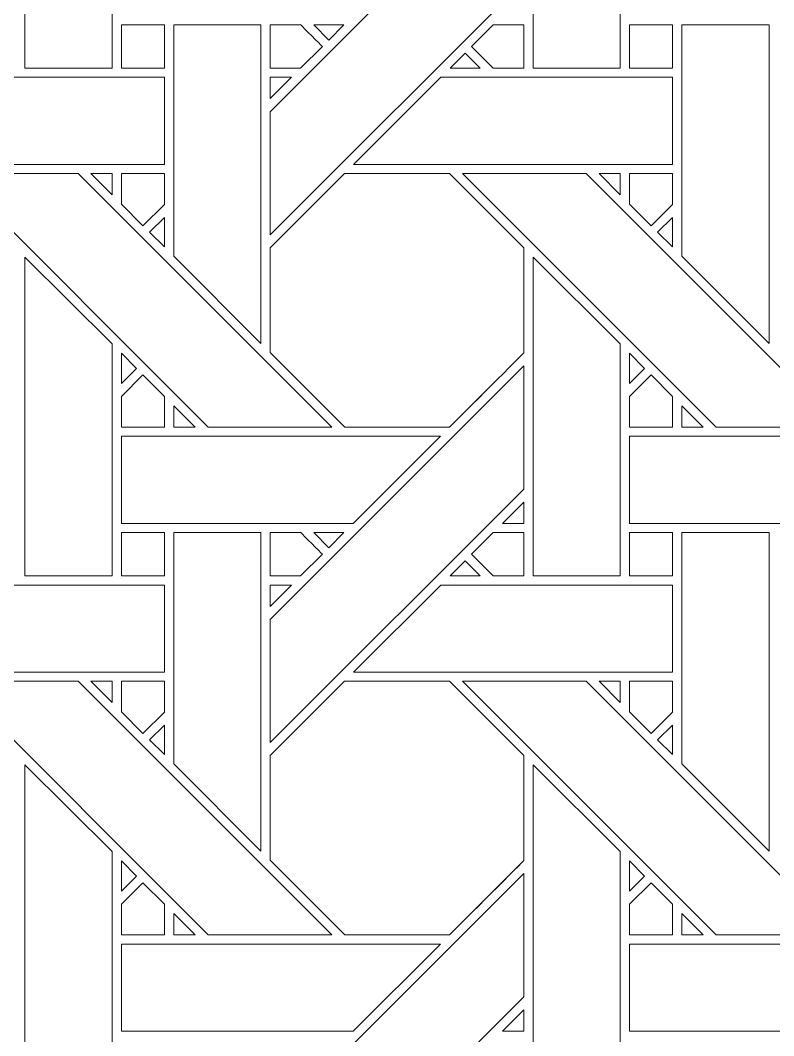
# Model space of a CAD drawing. Header units: inches. Extents: x 3.4 to 21.4, y 0.1 to 18.1.
# Drawn here: x 14.051 to 15.458, y 4.4 to 6.298 of the extents above; entities that cross this region are included whole.
import ezdxf

# ---------------------------------------------------------------- set-up
doc = ezdxf.new("R2010")
doc.units = ezdxf.units.IN
doc.header["$MEASUREMENT"] = 0
doc.layers.add('Design', color=7, linetype='Continuous', lineweight=0)

msp = doc.modelspace()

# ---------------------------------------------------------------- linework, layer by layer
at = {"layer": 'Design'}
for points, knots in [([(12.3829, 18.0948), (7.4123, 18.0948), (3.3829, 14.0653), (3.3829, 9.0948), (3.3829, 4.1242), (7.4123, 0.0948), (12.3829, 0.0948), (17.3534, 0.0948), (21.3829, 4.1242), (21.3829, 9.0948), (21.3829, 14.0653), (17.3534, 18.0948), (12.3829, 18.0948)], [0, 0, 0, 0, 1, 1, 1, 2, 2, 2, 3, 3, 3, 4, 4, 4, 4]), ([(12.3829, 17.2202), (7.8953, 17.2202), (4.2574, 13.5823), (4.2574, 9.0948), (4.2574, 4.6072), (7.8953, 0.9693), (12.3829, 0.9693), (16.8704, 0.9693), (20.5083, 4.6072), (20.5083, 9.0948), (20.5083, 13.5823), (16.8704, 17.2202), (12.3829, 17.2202)], [0, 0, 0, 0, 1, 1, 1, 2, 2, 2, 3, 3, 3, 4, 4, 4, 4]), ([(14.2227, 6.6419), (14.2227, 6.6419), (14.2227, 6.2082), (14.2227, 6.2082), (14.2227, 6.2082), (14.0599, 6.2082), (14.0599, 6.2082), (14.0599, 6.2082), (14.0599, 6.8041), (14.0599, 6.8041), (14.0599, 6.8041), (14.2227, 6.6419), (14.2227, 6.6419)], [0, 0, 0, 0, 1, 1, 1, 2, 2, 2, 3, 3, 3, 4, 4, 4, 4]), ([(15.0087, 6.2082), (15.0087, 6.2082), (15.0087, 6.8041), (15.0087, 6.8041), (15.0087, 6.8041), (15.1714, 6.6419), (15.1714, 6.6419), (15.1714, 6.6419), (15.1714, 6.2082), (15.1714, 6.2082), (15.1714, 6.2082), (15.0087, 6.2082), (15.0087, 6.2082)], [0, 0, 0, 0, 1, 1, 1, 2, 2, 2, 3, 3, 3, 4, 4, 4, 4]), ([(14.5179, 6.1269), (14.5179, 6.1269), (14.9915, 6.6005), (14.9915, 6.6005), (14.9915, 6.6005), (14.9915, 6.3705), (14.9915, 6.3705), (14.9915, 6.3705), (14.5179, 5.8968), (14.5179, 5.8968), (14.5179, 5.8968), (14.5179, 6.1269), (14.5179, 6.1269)], [0, 0, 0, 0, 1, 1, 1, 2, 2, 2, 3, 3, 3, 4, 4, 4, 4]), ([(14.24, 6.289), (14.24, 6.289), (14.3203, 6.289), (14.3203, 6.289), (14.3203, 6.289), (14.3203, 6.2082), (14.3203, 6.2082), (14.3203, 6.2082), (14.24, 6.2082), (14.24, 6.2082), (14.24, 6.2082), (14.24, 6.289), (14.24, 6.289)], [0, 0, 0, 0, 1, 1, 1, 2, 2, 2, 3, 3, 3, 4, 4, 4, 4]), ([(14.24, 6.2082), (14.24, 6.2082), (14.24, 6.289), (14.24, 6.289), (14.24, 6.289), (14.3203, 6.289), (14.3203, 6.289), (14.3203, 6.289), (14.3203, 6.2082), (14.3203, 6.2082), (14.3203, 6.2082), (14.24, 6.2082), (14.24, 6.2082)], [0, 0, 0, 0, 1, 1, 1, 2, 2, 2, 3, 3, 3, 4, 4, 4, 4]), ([(14.5007, 6.289), (14.5007, 6.289), (14.5007, 5.6939), (14.5007, 5.6939), (14.5007, 5.6939), (14.3378, 5.8568), (14.3378, 5.8568), (14.3378, 5.8568), (14.3378, 6.289), (14.3378, 6.289), (14.3378, 6.289), (14.5007, 6.289), (14.5007, 6.289)], [0, 0, 0, 0, 1, 1, 1, 2, 2, 2, 3, 3, 3, 4, 4, 4, 4]), ([(14.5749, 6.289), (14.5801, 6.2839), (14.6108, 6.2531), (14.6153, 6.2486), (14.6153, 6.2486), (14.5748, 6.2082), (14.5748, 6.2082), (14.5748, 6.2082), (14.5179, 6.2082), (14.5179, 6.2082), (14.5179, 6.2082), (14.5179, 6.289), (14.5179, 6.289), (14.5179, 6.289), (14.5749, 6.289), (14.5749, 6.289)], [0, 0, 0, 0, 1, 1, 1, 2, 2, 2, 3, 3, 3, 4, 4, 4, 5, 5, 5, 5]), ([(14.5179, 6.2082), (14.5179, 6.2082), (14.5179, 6.289), (14.5179, 6.289), (14.5179, 6.289), (14.5749, 6.289), (14.5749, 6.289), (14.5803, 6.2837), (14.6111, 6.2528), (14.6153, 6.2486), (14.6153, 6.2486), (14.5748, 6.2082), (14.5748, 6.2082), (14.5748, 6.2082), (14.5179, 6.2082), (14.5179, 6.2082)], [0, 0, 0, 0, 1, 1, 1, 2, 2, 2, 3, 3, 3, 4, 4, 4, 5, 5, 5, 5]), ([(14.5993, 6.289), (14.5993, 6.289), (14.6557, 6.289), (14.6557, 6.289), (14.6557, 6.289), (14.6275, 6.2608), (14.6275, 6.2608), (14.6275, 6.2608), (14.5993, 6.289), (14.5993, 6.289)], [0, 0, 0, 0, 1, 1, 1, 2, 2, 2, 3, 3, 3, 3]), ([(14.9344, 6.2082), (14.9344, 6.2082), (14.8941, 6.2486), (14.8941, 6.2486), (14.8941, 6.2486), (14.9345, 6.289), (14.9345, 6.289), (14.9345, 6.289), (14.9915, 6.289), (14.9915, 6.289), (14.9915, 6.289), (14.9915, 6.2082), (14.9915, 6.2082), (14.9915, 6.2082), (14.9344, 6.2082), (14.9344, 6.2082)], [0, 0, 0, 0, 1, 1, 1, 2, 2, 2, 3, 3, 3, 4, 4, 4, 5, 5, 5, 5]), ([(14.8941, 6.2486), (14.8941, 6.2486), (14.9345, 6.289), (14.9345, 6.289), (14.9345, 6.289), (14.9915, 6.289), (14.9915, 6.289), (14.9915, 6.289), (14.9915, 6.2082), (14.9915, 6.2082), (14.9915, 6.2082), (14.9344, 6.2082), (14.9344, 6.2082), (14.9344, 6.2082), (14.8941, 6.2486), (14.8941, 6.2486)], [0, 0, 0, 0, 1, 1, 1, 2, 2, 2, 3, 3, 3, 4, 4, 4, 5, 5, 5, 5]), ([(15.1887, 6.289), (15.1887, 6.289), (15.269, 6.289), (15.269, 6.289), (15.269, 6.289), (15.269, 6.2082), (15.269, 6.2082), (15.269, 6.2082), (15.1887, 6.2082), (15.1887, 6.2082), (15.1887, 6.2082), (15.1887, 6.289), (15.1887, 6.289)], [0, 0, 0, 0, 1, 1, 1, 2, 2, 2, 3, 3, 3, 4, 4, 4, 4]), ([(15.1887, 6.2082), (15.1887, 6.2082), (15.1887, 6.289), (15.1887, 6.289), (15.1887, 6.289), (15.269, 6.289), (15.269, 6.289), (15.269, 6.289), (15.269, 6.2082), (15.269, 6.2082), (15.269, 6.2082), (15.1887, 6.2082), (15.1887, 6.2082)], [0, 0, 0, 0, 1, 1, 1, 2, 2, 2, 3, 3, 3, 4, 4, 4, 4]), ([(15.4494, 6.289), (15.4494, 6.289), (15.4494, 5.6939), (15.4494, 5.6939), (15.4494, 5.6939), (15.2865, 5.8568), (15.2865, 5.8568), (15.2865, 5.8568), (15.2865, 6.289), (15.2865, 6.289), (15.2865, 6.289), (15.4494, 6.289), (15.4494, 6.289)], [0, 0, 0, 0, 1, 1, 1, 2, 2, 2, 3, 3, 3, 4, 4, 4, 4]), ([(14.9102, 6.2082), (14.9102, 6.2082), (14.8537, 6.2082), (14.8537, 6.2082), (14.8537, 6.2082), (14.8819, 6.2365), (14.8819, 6.2365), (14.8819, 6.2365), (14.9102, 6.2082), (14.9102, 6.2082)], [0, 0, 0, 0, 1, 1, 1, 2, 2, 2, 3, 3, 3, 3]), ([(13.725, 6.0283), (13.725, 6.0283), (13.8878, 6.1911), (13.8878, 6.1911), (13.8878, 6.1911), (14.3203, 6.1911), (14.3203, 6.1911), (14.3203, 6.1911), (14.3203, 6.0283), (14.3203, 6.0283), (14.3203, 6.0283), (13.725, 6.0283), (13.725, 6.0283)], [0, 0, 0, 0, 1, 1, 1, 2, 2, 2, 3, 3, 3, 4, 4, 4, 4]), ([(14.5577, 6.1911), (14.5577, 6.1911), (14.5179, 6.1513), (14.5179, 6.1513), (14.5179, 6.1513), (14.5179, 6.1911), (14.5179, 6.1911), (14.5179, 6.1911), (14.5577, 6.1911), (14.5577, 6.1911)], [0, 0, 0, 0, 1, 1, 1, 2, 2, 2, 3, 3, 3, 3]), ([(14.6737, 6.0283), (14.6737, 6.0283), (14.8365, 6.1911), (14.8365, 6.1911), (14.8365, 6.1911), (15.269, 6.1911), (15.269, 6.1911), (15.269, 6.1911), (15.269, 6.0283), (15.269, 6.0283), (15.269, 6.0283), (14.6737, 6.0283), (14.6737, 6.0283)], [0, 0, 0, 0, 1, 1, 1, 2, 2, 2, 3, 3, 3, 4, 4, 4, 4]), ([(13.9283, 6.0112), (13.9283, 6.0112), (14.1592, 6.0112), (14.1592, 6.0112), (14.1592, 6.0112), (14.6329, 5.5375), (14.6329, 5.5375), (14.6329, 5.5375), (14.4018, 5.5375), (14.4018, 5.5375), (14.4018, 5.5375), (13.9283, 6.0112), (13.9283, 6.0112)], [0, 0, 0, 0, 1, 1, 1, 2, 2, 2, 3, 3, 3, 4, 4, 4, 4]), ([(14.2228, 6.0111), (14.2228, 6.0111), (14.2228, 5.9713), (14.2228, 5.9713), (14.2228, 5.9713), (14.1833, 6.0111), (14.1833, 6.0111), (14.1833, 6.0111), (14.2228, 6.0111), (14.2228, 6.0111)], [0, 0, 0, 0, 1, 1, 1, 2, 2, 2, 3, 3, 3, 3]), ([(14.3203, 6.0111), (14.3203, 6.0111), (14.3203, 5.9535), (14.3203, 5.9535), (14.3203, 5.9535), (14.2803, 5.9136), (14.2803, 5.9136), (14.2803, 5.9136), (14.24, 5.9539), (14.24, 5.9539), (14.24, 5.9539), (14.24, 6.0111), (14.24, 6.0111), (14.24, 6.0111), (14.3203, 6.0111), (14.3203, 6.0111)], [0, 0, 0, 0, 1, 1, 1, 2, 2, 2, 3, 3, 3, 4, 4, 4, 5, 5, 5, 5]), ([(14.2803, 5.9136), (14.2803, 5.9136), (14.24, 5.9539), (14.24, 5.9539), (14.24, 5.9539), (14.24, 6.0111), (14.24, 6.0111), (14.24, 6.0111), (14.3203, 6.0111), (14.3203, 6.0111), (14.3203, 6.0111), (14.3203, 5.9535), (14.3203, 5.9535), (14.3203, 5.9535), (14.2803, 5.9136), (14.2803, 5.9136)], [0, 0, 0, 0, 1, 1, 1, 2, 2, 2, 3, 3, 3, 4, 4, 4, 5, 5, 5, 5]), ([(14.6566, 6.0111), (14.6566, 6.0111), (14.8528, 6.0111), (14.8528, 6.0111), (14.8528, 6.0111), (14.9915, 5.8724), (14.9915, 5.8724), (14.9915, 5.8724), (14.9915, 5.6762), (14.9915, 5.6762), (14.9737, 5.6582), (14.8618, 5.5465), (14.8528, 5.5375), (14.8528, 5.5375), (14.6571, 5.5375), (14.6571, 5.5375), (14.6571, 5.5375), (14.5179, 5.6767), (14.5179, 5.6767), (14.5179, 5.6767), (14.5179, 5.8724), (14.5179, 5.8724), (14.5179, 5.8724), (14.6566, 6.0111), (14.6566, 6.0111)], [0, 0, 0, 0, 1, 1, 1, 2, 2, 2, 3, 3, 3, 4, 4, 4, 5, 5, 5, 6, 6, 6, 7, 7, 7, 8, 8, 8, 8]), ([(14.5179, 5.6767), (14.5179, 5.6767), (14.5179, 5.8724), (14.5179, 5.8724), (14.5179, 5.8724), (14.6566, 6.0111), (14.6566, 6.0111), (14.6566, 6.0111), (14.8528, 6.0111), (14.8528, 6.0111), (14.8528, 6.0111), (14.9915, 5.8724), (14.9915, 5.8724), (14.9915, 5.8724), (14.9915, 5.6762), (14.9915, 5.6762), (14.9737, 5.6582), (14.8617, 5.5464), (14.8528, 5.5375), (14.8528, 5.5375), (14.6571, 5.5375), (14.6571, 5.5375), (14.6571, 5.5375), (14.5179, 5.6767), (14.5179, 5.6767)], [0, 0, 0, 0, 1, 1, 1, 2, 2, 2, 3, 3, 3, 4, 4, 4, 5, 5, 5, 6, 6, 6, 7, 7, 7, 8, 8, 8, 8]), ([(14.877, 6.0112), (14.877, 6.0112), (15.1079, 6.0112), (15.1079, 6.0112), (15.1079, 6.0112), (15.5816, 5.5375), (15.5816, 5.5375), (15.5816, 5.5375), (15.3505, 5.5375), (15.3505, 5.5375), (15.3505, 5.5375), (14.877, 6.0112), (14.877, 6.0112)], [0, 0, 0, 0, 1, 1, 1, 2, 2, 2, 3, 3, 3, 4, 4, 4, 4]), ([(15.1715, 6.0111), (15.1715, 6.0111), (15.1715, 5.9713), (15.1715, 5.9713), (15.1715, 5.9713), (15.1321, 6.0111), (15.1321, 6.0111), (15.1321, 6.0111), (15.1715, 6.0111), (15.1715, 6.0111)], [0, 0, 0, 0, 1, 1, 1, 2, 2, 2, 3, 3, 3, 3]), ([(15.269, 6.0111), (15.269, 6.0111), (15.269, 5.9535), (15.269, 5.9535), (15.269, 5.9535), (15.2291, 5.9136), (15.2291, 5.9136), (15.2291, 5.9136), (15.1887, 5.9539), (15.1887, 5.9539), (15.1887, 5.9539), (15.1887, 6.0111), (15.1887, 6.0111), (15.1887, 6.0111), (15.269, 6.0111), (15.269, 6.0111)], [0, 0, 0, 0, 1, 1, 1, 2, 2, 2, 3, 3, 3, 4, 4, 4, 5, 5, 5, 5]), ([(15.2291, 5.9136), (15.2291, 5.9136), (15.1887, 5.9539), (15.1887, 5.9539), (15.1887, 5.9539), (15.1887, 6.0111), (15.1887, 6.0111), (15.1887, 6.0111), (15.269, 6.0111), (15.269, 6.0111), (15.269, 6.0111), (15.269, 5.9535), (15.269, 5.9535), (15.269, 5.9535), (15.2291, 5.9136), (15.2291, 5.9136)], [0, 0, 0, 0, 1, 1, 1, 2, 2, 2, 3, 3, 3, 4, 4, 4, 5, 5, 5, 5]), ([(14.3203, 5.9293), (14.3203, 5.9293), (14.3203, 5.8741), (14.3203, 5.8741), (14.3203, 5.8741), (14.2925, 5.9015), (14.2925, 5.9015), (14.2925, 5.9015), (14.3203, 5.9293), (14.3203, 5.9293)], [0, 0, 0, 0, 1, 1, 1, 2, 2, 2, 3, 3, 3, 3]), ([(15.269, 5.9293), (15.269, 5.9293), (15.269, 5.8741), (15.269, 5.8741), (15.269, 5.8741), (15.2412, 5.9015), (15.2412, 5.9015), (15.2412, 5.9015), (15.269, 5.9293), (15.269, 5.9293)], [0, 0, 0, 0, 1, 1, 1, 2, 2, 2, 3, 3, 3, 3]), ([(14.2227, 5.6932), (14.2227, 5.6932), (14.2227, 5.2595), (14.2227, 5.2595), (14.2227, 5.2595), (14.0599, 5.2595), (14.0599, 5.2595), (14.0599, 5.2595), (14.0599, 5.8553), (14.0599, 5.8553), (14.0599, 5.8553), (14.2227, 5.6932), (14.2227, 5.6932)], [0, 0, 0, 0, 1, 1, 1, 2, 2, 2, 3, 3, 3, 4, 4, 4, 4]), ([(15.1714, 5.6932), (15.1714, 5.6932), (15.1714, 5.2595), (15.1714, 5.2595), (15.1714, 5.2595), (15.0087, 5.2595), (15.0087, 5.2595), (15.0087, 5.2595), (15.0087, 5.8553), (15.0087, 5.8553), (15.0087, 5.8553), (15.1714, 5.6932), (15.1714, 5.6932)], [0, 0, 0, 0, 1, 1, 1, 2, 2, 2, 3, 3, 3, 4, 4, 4, 4]), ([(14.24, 5.6189), (14.24, 5.6189), (14.24, 5.6757), (14.24, 5.6757), (14.24, 5.6757), (14.2682, 5.6471), (14.2682, 5.6471), (14.2682, 5.6471), (14.24, 5.6189), (14.24, 5.6189)], [0, 0, 0, 0, 1, 1, 1, 2, 2, 2, 3, 3, 3, 3]), ([(15.1887, 5.6189), (15.1887, 5.6189), (15.1887, 5.6757), (15.1887, 5.6757), (15.1887, 5.6757), (15.2169, 5.6471), (15.2169, 5.6471), (15.2169, 5.6471), (15.1887, 5.6189), (15.1887, 5.6189)], [0, 0, 0, 0, 1, 1, 1, 2, 2, 2, 3, 3, 3, 3]), ([(14.5179, 5.1782), (14.5179, 5.1782), (14.9915, 5.6518), (14.9915, 5.6518), (14.9915, 5.6518), (14.9915, 5.4217), (14.9915, 5.4217), (14.9915, 5.4217), (14.5179, 4.9481), (14.5179, 4.9481), (14.5179, 4.9481), (14.5179, 5.1782), (14.5179, 5.1782)], [0, 0, 0, 0, 1, 1, 1, 2, 2, 2, 3, 3, 3, 4, 4, 4, 4]), ([(14.24, 5.5372), (14.24, 5.5372), (14.24, 5.5945), (14.24, 5.5945), (14.24, 5.5945), (14.2803, 5.6349), (14.2803, 5.6349), (14.2803, 5.6349), (14.3207, 5.5945), (14.3207, 5.5945), (14.3207, 5.5945), (14.3207, 5.5372), (14.3207, 5.5372), (14.3207, 5.5372), (14.24, 5.5372), (14.24, 5.5372)], [0, 0, 0, 0, 1, 1, 1, 2, 2, 2, 3, 3, 3, 4, 4, 4, 5, 5, 5, 5]), ([(14.24, 5.5945), (14.24, 5.5945), (14.2803, 5.6349), (14.2803, 5.6349), (14.2803, 5.6349), (14.3207, 5.5945), (14.3207, 5.5945), (14.3207, 5.5945), (14.3207, 5.5372), (14.3207, 5.5372), (14.3207, 5.5372), (14.24, 5.5372), (14.24, 5.5372), (14.24, 5.5372), (14.24, 5.5945), (14.24, 5.5945)], [0, 0, 0, 0, 1, 1, 1, 2, 2, 2, 3, 3, 3, 4, 4, 4, 5, 5, 5, 5]), ([(15.1887, 5.5372), (15.1887, 5.5372), (15.1887, 5.5945), (15.1887, 5.5945), (15.1887, 5.5945), (15.2291, 5.6349), (15.2291, 5.6349), (15.2291, 5.6349), (15.2694, 5.5945), (15.2694, 5.5945), (15.2694, 5.5945), (15.2694, 5.5372), (15.2694, 5.5372), (15.2694, 5.5372), (15.1887, 5.5372), (15.1887, 5.5372)], [0, 0, 0, 0, 1, 1, 1, 2, 2, 2, 3, 3, 3, 4, 4, 4, 5, 5, 5, 5]), ([(15.1887, 5.5945), (15.1887, 5.5945), (15.2291, 5.6349), (15.2291, 5.6349), (15.2291, 5.6349), (15.2694, 5.5945), (15.2694, 5.5945), (15.2694, 5.5945), (15.2694, 5.5372), (15.2694, 5.5372), (15.2694, 5.5372), (15.1887, 5.5372), (15.1887, 5.5372), (15.1887, 5.5372), (15.1887, 5.5945), (15.1887, 5.5945)], [0, 0, 0, 0, 1, 1, 1, 2, 2, 2, 3, 3, 3, 4, 4, 4, 5, 5, 5, 5]), ([(14.3776, 5.5375), (14.3776, 5.5375), (14.3379, 5.5375), (14.3379, 5.5375), (14.3379, 5.5375), (14.3379, 5.5773), (14.3379, 5.5773), (14.3379, 5.5773), (14.3776, 5.5375), (14.3776, 5.5375)], [0, 0, 0, 0, 1, 1, 1, 2, 2, 2, 3, 3, 3, 3]), ([(15.3264, 5.5375), (15.3264, 5.5375), (15.2866, 5.5375), (15.2866, 5.5375), (15.2866, 5.5375), (15.2866, 5.5773), (15.2866, 5.5773), (15.2866, 5.5773), (15.3264, 5.5375), (15.3264, 5.5375)], [0, 0, 0, 0, 1, 1, 1, 2, 2, 2, 3, 3, 3, 3]), ([(14.24, 5.3576), (14.24, 5.3576), (14.24, 5.5203), (14.24, 5.5203), (14.24, 5.5203), (14.8357, 5.5203), (14.8357, 5.5203), (14.8357, 5.5203), (14.673, 5.3576), (14.673, 5.3576), (14.673, 5.3576), (14.24, 5.3576), (14.24, 5.3576)], [0, 0, 0, 0, 1, 1, 1, 2, 2, 2, 3, 3, 3, 4, 4, 4, 4]), ([(15.1887, 5.3576), (15.1887, 5.3576), (15.1887, 5.5203), (15.1887, 5.5203), (15.1887, 5.5203), (15.7844, 5.5203), (15.7844, 5.5203), (15.7844, 5.5203), (15.6217, 5.3576), (15.6217, 5.3576), (15.6217, 5.3576), (15.1887, 5.3576), (15.1887, 5.3576)], [0, 0, 0, 0, 1, 1, 1, 2, 2, 2, 3, 3, 3, 4, 4, 4, 4]), ([(14.9517, 5.3576), (14.9517, 5.3576), (14.9915, 5.3973), (14.9915, 5.3973), (14.9915, 5.3973), (14.9915, 5.3576), (14.9915, 5.3576), (14.9915, 5.3576), (14.9517, 5.3576), (14.9517, 5.3576)], [0, 0, 0, 0, 1, 1, 1, 2, 2, 2, 3, 3, 3, 3]), ([(14.24, 5.3403), (14.24, 5.3403), (14.3203, 5.3403), (14.3203, 5.3403), (14.3203, 5.3403), (14.3203, 5.2595), (14.3203, 5.2595), (14.3203, 5.2595), (14.24, 5.2595), (14.24, 5.2595), (14.24, 5.2595), (14.24, 5.3403), (14.24, 5.3403)], [0, 0, 0, 0, 1, 1, 1, 2, 2, 2, 3, 3, 3, 4, 4, 4, 4]), ([(14.24, 5.2595), (14.24, 5.2595), (14.24, 5.3403), (14.24, 5.3403), (14.24, 5.3403), (14.3203, 5.3403), (14.3203, 5.3403), (14.3203, 5.3403), (14.3203, 5.2595), (14.3203, 5.2595), (14.3203, 5.2595), (14.24, 5.2595), (14.24, 5.2595)], [0, 0, 0, 0, 1, 1, 1, 2, 2, 2, 3, 3, 3, 4, 4, 4, 4]), ([(14.5007, 5.3403), (14.5007, 5.3403), (14.5007, 4.7452), (14.5007, 4.7452), (14.5007, 4.7452), (14.3378, 4.9081), (14.3378, 4.9081), (14.3378, 4.9081), (14.3378, 5.3403), (14.3378, 5.3403), (14.3378, 5.3403), (14.5007, 5.3403), (14.5007, 5.3403)], [0, 0, 0, 0, 1, 1, 1, 2, 2, 2, 3, 3, 3, 4, 4, 4, 4]), ([(14.5749, 5.3403), (14.5801, 5.3351), (14.6108, 5.3043), (14.6153, 5.2999), (14.6153, 5.2999), (14.5748, 5.2595), (14.5748, 5.2595), (14.5748, 5.2595), (14.5179, 5.2595), (14.5179, 5.2595), (14.5179, 5.2595), (14.5179, 5.3403), (14.5179, 5.3403), (14.5179, 5.3403), (14.5749, 5.3403), (14.5749, 5.3403)], [0, 0, 0, 0, 1, 1, 1, 2, 2, 2, 3, 3, 3, 4, 4, 4, 5, 5, 5, 5]), ([(14.5179, 5.2595), (14.5179, 5.2595), (14.5179, 5.3403), (14.5179, 5.3403), (14.5179, 5.3403), (14.5749, 5.3403), (14.5749, 5.3403), (14.5801, 5.3351), (14.6108, 5.3043), (14.6153, 5.2999), (14.6153, 5.2999), (14.5748, 5.2595), (14.5748, 5.2595), (14.5748, 5.2595), (14.5179, 5.2595), (14.5179, 5.2595)], [0, 0, 0, 0, 1, 1, 1, 2, 2, 2, 3, 3, 3, 4, 4, 4, 5, 5, 5, 5]), ([(14.5993, 5.3403), (14.5993, 5.3403), (14.6557, 5.3403), (14.6557, 5.3403), (14.6557, 5.3403), (14.6275, 5.3121), (14.6275, 5.3121), (14.6275, 5.3121), (14.5993, 5.3403), (14.5993, 5.3403)], [0, 0, 0, 0, 1, 1, 1, 2, 2, 2, 3, 3, 3, 3]), ([(14.9344, 5.2595), (14.9344, 5.2595), (14.8941, 5.2998), (14.8941, 5.2998), (14.8941, 5.2998), (14.9345, 5.3403), (14.9345, 5.3403), (14.9345, 5.3403), (14.9915, 5.3403), (14.9915, 5.3403), (14.9915, 5.3403), (14.9915, 5.2595), (14.9915, 5.2595), (14.9915, 5.2595), (14.9344, 5.2595), (14.9344, 5.2595)], [0, 0, 0, 0, 1, 1, 1, 2, 2, 2, 3, 3, 3, 4, 4, 4, 5, 5, 5, 5]), ([(14.8941, 5.2998), (14.8941, 5.2998), (14.9345, 5.3403), (14.9345, 5.3403), (14.9345, 5.3403), (14.9915, 5.3403), (14.9915, 5.3403), (14.9915, 5.3403), (14.9915, 5.2595), (14.9915, 5.2595), (14.9915, 5.2595), (14.9344, 5.2595), (14.9344, 5.2595), (14.9344, 5.2595), (14.8941, 5.2998), (14.8941, 5.2998)], [0, 0, 0, 0, 1, 1, 1, 2, 2, 2, 3, 3, 3, 4, 4, 4, 5, 5, 5, 5]), ([(15.1887, 5.3403), (15.1887, 5.3403), (15.269, 5.3403), (15.269, 5.3403), (15.269, 5.3403), (15.269, 5.2595), (15.269, 5.2595), (15.269, 5.2595), (15.1887, 5.2595), (15.1887, 5.2595), (15.1887, 5.2595), (15.1887, 5.3403), (15.1887, 5.3403)], [0, 0, 0, 0, 1, 1, 1, 2, 2, 2, 3, 3, 3, 4, 4, 4, 4]), ([(15.1887, 5.2595), (15.1887, 5.2595), (15.1887, 5.3403), (15.1887, 5.3403), (15.1887, 5.3403), (15.269, 5.3403), (15.269, 5.3403), (15.269, 5.3403), (15.269, 5.2595), (15.269, 5.2595), (15.269, 5.2595), (15.1887, 5.2595), (15.1887, 5.2595)], [0, 0, 0, 0, 1, 1, 1, 2, 2, 2, 3, 3, 3, 4, 4, 4, 4]), ([(15.4494, 5.3403), (15.4494, 5.3403), (15.4494, 4.7452), (15.4494, 4.7452), (15.4494, 4.7452), (15.2865, 4.9081), (15.2865, 4.9081), (15.2865, 4.9081), (15.2865, 5.3403), (15.2865, 5.3403), (15.2865, 5.3403), (15.4494, 5.3403), (15.4494, 5.3403)], [0, 0, 0, 0, 1, 1, 1, 2, 2, 2, 3, 3, 3, 4, 4, 4, 4]), ([(14.9102, 5.2595), (14.9102, 5.2595), (14.8537, 5.2595), (14.8537, 5.2595), (14.8537, 5.2595), (14.8819, 5.2878), (14.8819, 5.2878), (14.8819, 5.2878), (14.9102, 5.2595), (14.9102, 5.2595)], [0, 0, 0, 0, 1, 1, 1, 2, 2, 2, 3, 3, 3, 3]), ([(13.725, 5.0796), (13.725, 5.0796), (13.8878, 5.2424), (13.8878, 5.2424), (13.8878, 5.2424), (14.3203, 5.2424), (14.3203, 5.2424), (14.3203, 5.2424), (14.3203, 5.0796), (14.3203, 5.0796), (14.3203, 5.0796), (13.725, 5.0796), (13.725, 5.0796)], [0, 0, 0, 0, 1, 1, 1, 2, 2, 2, 3, 3, 3, 4, 4, 4, 4]), ([(14.5577, 5.2424), (14.5577, 5.2424), (14.5179, 5.2025), (14.5179, 5.2025), (14.5179, 5.2025), (14.5179, 5.2424), (14.5179, 5.2424), (14.5179, 5.2424), (14.5577, 5.2424), (14.5577, 5.2424)], [0, 0, 0, 0, 1, 1, 1, 2, 2, 2, 3, 3, 3, 3]), ([(14.6737, 5.0796), (14.6737, 5.0796), (14.8365, 5.2424), (14.8365, 5.2424), (14.8365, 5.2424), (15.269, 5.2424), (15.269, 5.2424), (15.269, 5.2424), (15.269, 5.0796), (15.269, 5.0796), (15.269, 5.0796), (14.6737, 5.0796), (14.6737, 5.0796)], [0, 0, 0, 0, 1, 1, 1, 2, 2, 2, 3, 3, 3, 4, 4, 4, 4]), ([(13.9283, 5.0624), (13.9283, 5.0624), (14.1592, 5.0624), (14.1592, 5.0624), (14.1592, 5.0624), (14.6329, 4.5888), (14.6329, 4.5888), (14.6329, 4.5888), (14.4018, 4.5888), (14.4018, 4.5888), (14.4018, 4.5888), (13.9283, 5.0624), (13.9283, 5.0624)], [0, 0, 0, 0, 1, 1, 1, 2, 2, 2, 3, 3, 3, 4, 4, 4, 4]), ([(14.2228, 5.0624), (14.2228, 5.0624), (14.2228, 5.0226), (14.2228, 5.0226), (14.2228, 5.0226), (14.1833, 5.0624), (14.1833, 5.0624), (14.1833, 5.0624), (14.2228, 5.0624), (14.2228, 5.0624)], [0, 0, 0, 0, 1, 1, 1, 2, 2, 2, 3, 3, 3, 3]), ([(14.3203, 5.0624), (14.3203, 5.0624), (14.3203, 5.0048), (14.3203, 5.0048), (14.3203, 5.0048), (14.2803, 4.9648), (14.2803, 4.9648), (14.2803, 4.9648), (14.24, 5.0052), (14.24, 5.0052), (14.24, 5.0052), (14.24, 5.0624), (14.24, 5.0624), (14.24, 5.0624), (14.3203, 5.0624), (14.3203, 5.0624)], [0, 0, 0, 0, 1, 1, 1, 2, 2, 2, 3, 3, 3, 4, 4, 4, 5, 5, 5, 5]), ([(14.2803, 4.9648), (14.2803, 4.9648), (14.24, 5.0052), (14.24, 5.0052), (14.24, 5.0052), (14.24, 5.0624), (14.24, 5.0624), (14.24, 5.0624), (14.3203, 5.0624), (14.3203, 5.0624), (14.3203, 5.0624), (14.3203, 5.0048), (14.3203, 5.0048), (14.3203, 5.0048), (14.2803, 4.9648), (14.2803, 4.9648)], [0, 0, 0, 0, 1, 1, 1, 2, 2, 2, 3, 3, 3, 4, 4, 4, 5, 5, 5, 5]), ([(14.6566, 5.0624), (14.6566, 5.0624), (14.8528, 5.0624), (14.8528, 5.0624), (14.8528, 5.0624), (14.9915, 4.9237), (14.9915, 4.9237), (14.9915, 4.9237), (14.9915, 4.7274), (14.9915, 4.7274), (14.9737, 4.7095), (14.8618, 4.5978), (14.8528, 4.5888), (14.8528, 4.5888), (14.6571, 4.5888), (14.6571, 4.5888), (14.6571, 4.5888), (14.5179, 4.728), (14.5179, 4.728), (14.5179, 4.728), (14.5179, 4.9237), (14.5179, 4.9237), (14.5179, 4.9237), (14.6566, 5.0624), (14.6566, 5.0624)], [0, 0, 0, 0, 1, 1, 1, 2, 2, 2, 3, 3, 3, 4, 4, 4, 5, 5, 5, 6, 6, 6, 7, 7, 7, 8, 8, 8, 8]), ([(14.5179, 4.728), (14.5179, 4.728), (14.5179, 4.9237), (14.5179, 4.9237), (14.5179, 4.9237), (14.6566, 5.0624), (14.6566, 5.0624), (14.6566, 5.0624), (14.8528, 5.0624), (14.8528, 5.0624), (14.8528, 5.0624), (14.9915, 4.9237), (14.9915, 4.9237), (14.9915, 4.9237), (14.9915, 4.7274), (14.9915, 4.7274), (14.9736, 4.7094), (14.8617, 4.5977), (14.8528, 4.5888), (14.8528, 4.5888), (14.6571, 4.5888), (14.6571, 4.5888), (14.6571, 4.5888), (14.5179, 4.728), (14.5179, 4.728)], [0, 0, 0, 0, 1, 1, 1, 2, 2, 2, 3, 3, 3, 4, 4, 4, 5, 5, 5, 6, 6, 6, 7, 7, 7, 8, 8, 8, 8]), ([(14.877, 5.0624), (14.877, 5.0624), (15.1079, 5.0624), (15.1079, 5.0624), (15.1079, 5.0624), (15.5816, 4.5888), (15.5816, 4.5888), (15.5816, 4.5888), (15.3506, 4.5888), (15.3506, 4.5888), (15.3506, 4.5888), (14.877, 5.0624), (14.877, 5.0624)], [0, 0, 0, 0, 1, 1, 1, 2, 2, 2, 3, 3, 3, 4, 4, 4, 4]), ([(15.1715, 5.0624), (15.1715, 5.0624), (15.1715, 5.0226), (15.1715, 5.0226), (15.1715, 5.0226), (15.1321, 5.0624), (15.1321, 5.0624), (15.1321, 5.0624), (15.1715, 5.0624), (15.1715, 5.0624)], [0, 0, 0, 0, 1, 1, 1, 2, 2, 2, 3, 3, 3, 3]), ([(15.269, 5.0624), (15.269, 5.0624), (15.269, 5.0048), (15.269, 5.0048), (15.269, 5.0048), (15.2291, 4.9648), (15.2291, 4.9648), (15.2291, 4.9648), (15.1887, 5.0052), (15.1887, 5.0052), (15.1887, 5.0052), (15.1887, 5.0624), (15.1887, 5.0624), (15.1887, 5.0624), (15.269, 5.0624), (15.269, 5.0624)], [0, 0, 0, 0, 1, 1, 1, 2, 2, 2, 3, 3, 3, 4, 4, 4, 5, 5, 5, 5]), ([(15.2291, 4.9648), (15.2291, 4.9648), (15.1887, 5.0052), (15.1887, 5.0052), (15.1887, 5.0052), (15.1887, 5.0624), (15.1887, 5.0624), (15.1887, 5.0624), (15.269, 5.0624), (15.269, 5.0624), (15.269, 5.0624), (15.269, 5.0048), (15.269, 5.0048), (15.269, 5.0048), (15.2291, 4.9648), (15.2291, 4.9648)], [0, 0, 0, 0, 1, 1, 1, 2, 2, 2, 3, 3, 3, 4, 4, 4, 5, 5, 5, 5]), ([(14.3203, 4.9806), (14.3203, 4.9806), (14.3203, 4.9254), (14.3203, 4.9254), (14.3203, 4.9254), (14.2925, 4.9528), (14.2925, 4.9528), (14.2925, 4.9528), (14.3203, 4.9806), (14.3203, 4.9806)], [0, 0, 0, 0, 1, 1, 1, 2, 2, 2, 3, 3, 3, 3]), ([(15.269, 4.9806), (15.269, 4.9806), (15.269, 4.9254), (15.269, 4.9254), (15.269, 4.9254), (15.2412, 4.9528), (15.2412, 4.9528), (15.2412, 4.9528), (15.269, 4.9806), (15.269, 4.9806)], [0, 0, 0, 0, 1, 1, 1, 2, 2, 2, 3, 3, 3, 3]), ([(14.2227, 4.7445), (14.2227, 4.7445), (14.2227, 4.3108), (14.2227, 4.3108), (14.2227, 4.3108), (14.0599, 4.3108), (14.0599, 4.3108), (14.0599, 4.3108), (14.0599, 4.9066), (14.0599, 4.9066), (14.0599, 4.9066), (14.2227, 4.7445), (14.2227, 4.7445)], [0, 0, 0, 0, 1, 1, 1, 2, 2, 2, 3, 3, 3, 4, 4, 4, 4]), ([(15.1714, 4.7445), (15.1714, 4.7445), (15.1714, 4.3108), (15.1714, 4.3108), (15.1714, 4.3108), (15.0087, 4.3108), (15.0087, 4.3108), (15.0087, 4.3108), (15.0087, 4.9066), (15.0087, 4.9066), (15.0087, 4.9066), (15.1714, 4.7445), (15.1714, 4.7445)], [0, 0, 0, 0, 1, 1, 1, 2, 2, 2, 3, 3, 3, 4, 4, 4, 4]), ([(14.24, 4.6702), (14.24, 4.6702), (14.24, 4.727), (14.24, 4.727), (14.24, 4.727), (14.2682, 4.6984), (14.2682, 4.6984), (14.2682, 4.6984), (14.24, 4.6702), (14.24, 4.6702)], [0, 0, 0, 0, 1, 1, 1, 2, 2, 2, 3, 3, 3, 3]), ([(15.1887, 4.6702), (15.1887, 4.6702), (15.1887, 4.727), (15.1887, 4.727), (15.1887, 4.727), (15.2169, 4.6984), (15.2169, 4.6984), (15.2169, 4.6984), (15.1887, 4.6702), (15.1887, 4.6702)], [0, 0, 0, 0, 1, 1, 1, 2, 2, 2, 3, 3, 3, 3]), ([(14.5179, 4.2294), (14.5179, 4.2294), (14.9915, 4.703), (14.9915, 4.703), (14.9915, 4.703), (14.9915, 4.473), (14.9915, 4.473), (14.9915, 4.473), (14.5179, 3.9994), (14.5179, 3.9994), (14.5179, 3.9994), (14.5179, 4.2294), (14.5179, 4.2294)], [0, 0, 0, 0, 1, 1, 1, 2, 2, 2, 3, 3, 3, 4, 4, 4, 4]), ([(14.24, 4.5885), (14.24, 4.5885), (14.24, 4.6458), (14.24, 4.6458), (14.24, 4.6458), (14.2803, 4.6861), (14.2803, 4.6861), (14.2803, 4.6861), (14.3207, 4.6458), (14.3207, 4.6458), (14.3207, 4.6458), (14.3207, 4.5885), (14.3207, 4.5885), (14.3207, 4.5885), (14.24, 4.5885), (14.24, 4.5885)], [0, 0, 0, 0, 1, 1, 1, 2, 2, 2, 3, 3, 3, 4, 4, 4, 5, 5, 5, 5]), ([(14.24, 4.6458), (14.24, 4.6458), (14.2803, 4.6861), (14.2803, 4.6861), (14.2803, 4.6861), (14.3207, 4.6458), (14.3207, 4.6458), (14.3207, 4.6458), (14.3207, 4.5885), (14.3207, 4.5885), (14.3207, 4.5885), (14.24, 4.5885), (14.24, 4.5885), (14.24, 4.5885), (14.24, 4.6458), (14.24, 4.6458)], [0, 0, 0, 0, 1, 1, 1, 2, 2, 2, 3, 3, 3, 4, 4, 4, 5, 5, 5, 5]), ([(15.1887, 4.5885), (15.1887, 4.5885), (15.1887, 4.6458), (15.1887, 4.6458), (15.1887, 4.6458), (15.2291, 4.6861), (15.2291, 4.6861), (15.2291, 4.6861), (15.2694, 4.6458), (15.2694, 4.6458), (15.2694, 4.6458), (15.2694, 4.5885), (15.2694, 4.5885), (15.2694, 4.5885), (15.1887, 4.5885), (15.1887, 4.5885)], [0, 0, 0, 0, 1, 1, 1, 2, 2, 2, 3, 3, 3, 4, 4, 4, 5, 5, 5, 5]), ([(15.1887, 4.6458), (15.1887, 4.6458), (15.2291, 4.6861), (15.2291, 4.6861), (15.2291, 4.6861), (15.2694, 4.6458), (15.2694, 4.6458), (15.2694, 4.6458), (15.2694, 4.5885), (15.2694, 4.5885), (15.2694, 4.5885), (15.1887, 4.5885), (15.1887, 4.5885), (15.1887, 4.5885), (15.1887, 4.6458), (15.1887, 4.6458)], [0, 0, 0, 0, 1, 1, 1, 2, 2, 2, 3, 3, 3, 4, 4, 4, 5, 5, 5, 5]), ([(14.3776, 4.5888), (14.3776, 4.5888), (14.3379, 4.5888), (14.3379, 4.5888), (14.3379, 4.5888), (14.3379, 4.6285), (14.3379, 4.6285), (14.3379, 4.6285), (14.3776, 4.5888), (14.3776, 4.5888)], [0, 0, 0, 0, 1, 1, 1, 2, 2, 2, 3, 3, 3, 3]), ([(15.3264, 4.5888), (15.3264, 4.5888), (15.2866, 4.5888), (15.2866, 4.5888), (15.2866, 4.5888), (15.2866, 4.6286), (15.2866, 4.6286), (15.2866, 4.6286), (15.3264, 4.5888), (15.3264, 4.5888)], [0, 0, 0, 0, 1, 1, 1, 2, 2, 2, 3, 3, 3, 3]), ([(14.24, 4.4088), (14.24, 4.4088), (14.24, 4.5715), (14.24, 4.5715), (14.24, 4.5715), (14.8357, 4.5715), (14.8357, 4.5715), (14.8357, 4.5715), (14.673, 4.4088), (14.673, 4.4088), (14.673, 4.4088), (14.24, 4.4088), (14.24, 4.4088)], [0, 0, 0, 0, 1, 1, 1, 2, 2, 2, 3, 3, 3, 4, 4, 4, 4]), ([(15.1887, 4.4088), (15.1887, 4.4088), (15.1887, 4.5715), (15.1887, 4.5715), (15.1887, 4.5715), (15.7844, 4.5715), (15.7844, 4.5715), (15.7844, 4.5715), (15.6217, 4.4088), (15.6217, 4.4088), (15.6217, 4.4088), (15.1887, 4.4088), (15.1887, 4.4088)], [0, 0, 0, 0, 1, 1, 1, 2, 2, 2, 3, 3, 3, 4, 4, 4, 4]), ([(14.9517, 4.4089), (14.9517, 4.4089), (14.9915, 4.4486), (14.9915, 4.4486), (14.9915, 4.4486), (14.9915, 4.4089), (14.9915, 4.4089), (14.9915, 4.4089), (14.9517, 4.4089), (14.9517, 4.4089)], [0, 0, 0, 0, 1, 1, 1, 2, 2, 2, 3, 3, 3, 3])]:
    msp.add_open_spline(points, degree=3, knots=knots, dxfattribs=at)

doc.saveas('drawing.dxf')
